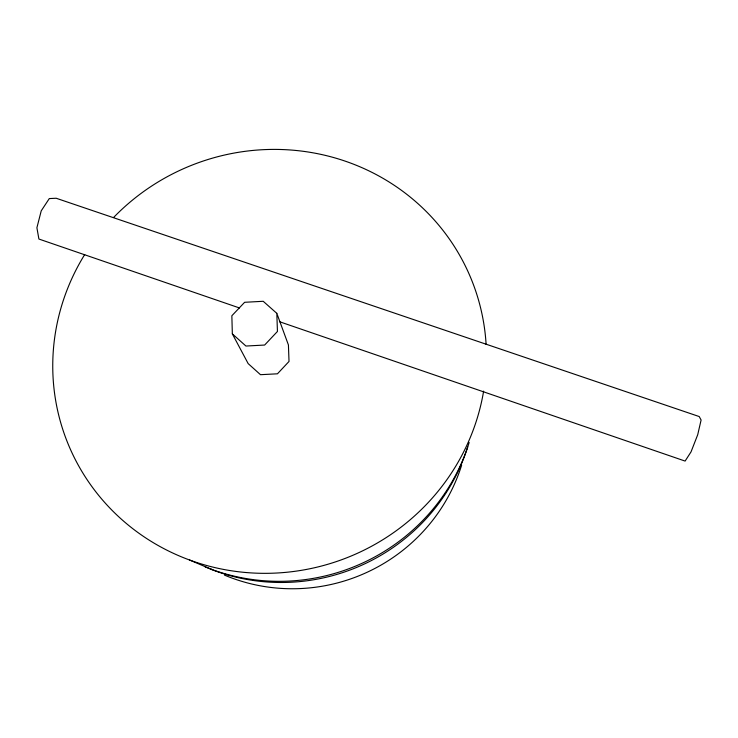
<?xml version="1.0" encoding="UTF-8"?>
<svg xmlns="http://www.w3.org/2000/svg" width="738" height="738" viewBox="0 0 738 738"><rect width="100%" height="100%" fill="white"/><g stroke="black" fill="none" stroke-linecap="round" stroke-linejoin="round"><path stroke-width="1.11" d="M239.444 307.949L38.902 239.038L36.9 227.756L41.227 210.837L49.289 198.577L56.18 198.245L699.2 416.546L701.1 420.014L697.714 434.728L691.017 451.905L685.104 461.075L279.776 321.805M189.565 560.013L211.52 569.358M276.815 313.336L263.217 301.288L244.629 302.294L231.852 315.753L232.341 333.871L248.162 363.603L260.486 374.692L277.451 373.806L289.019 361.454L288.42 344.95L276.815 313.336L277.442 331.463L264.647 345.043L245.929 346.039L232.341 333.871M461.665 465.06A174.924 171.198 -23.7 0 1 224.472 575.105M467.707 446.914A192.397 187.535 -22.7 0 1 210.441 569.09M113.597 217.479A217.775 211.031 -21.7 0 1 344.96 161.059A217.775 211.031 -21.7 0 1 486.111 344.471M483.621 391.122A217.775 211.031 -21.7 0 1 193.983 561.581A217.775 211.031 -21.7 0 1 84.722 254.527M469.165 442.477A195.653 190.57 -22.6 0 1 205.109 566.876"/></g></svg>
